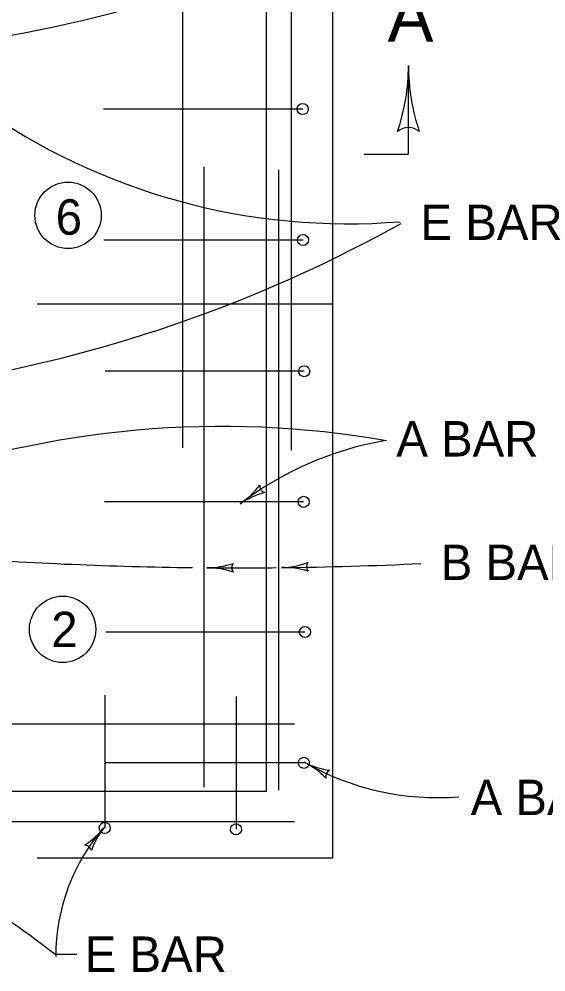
# Model space of a CAD drawing. Extents: x 997.6 to 1036.7, y 998.9 to 1022.6.
# Drawn here: x 1015.16 to 1018.13, y 1012.92 to 1018.3 of the extents above; entities that cross this region are included whole.
import ezdxf

# ---------------------------------------------------------------- set-up
doc = ezdxf.new("R2010")
doc.units = 0
for name, color, linetype in [('Level 1', 7, 'Continuous'), ('Level 2', 7, 'Continuous'), ('Level 5', 7, 'Continuous')]:
    doc.layers.add(name, color=color, linetype=linetype)

msp = doc.modelspace()

# ---------------------------------------------------------------- linework, layer by layer
at = {"layer": 'Level 1'}
for p, q in [((1016.9284, 1019.8141), (1016.9284, 1013.5641)), ((1016.5534, 1019.4391), (1016.5534, 1013.9391)), ((1017.3573, 1017.5371), (1017.3573, 1018.0371)), ((1017.1077, 1017.5371), (1017.3573, 1017.5371)), ((1016.9284, 1016.6891), (1015.2607, 1016.6891)), ((1016.5534, 1013.9391), (1014.8328, 1013.9391)), ((1016.9284, 1013.5641), (1015.2607, 1013.5641))]:
    msp.add_line(p, q, dxfattribs=at)
for centre in [(1015.4346, 1017.1914), (1015.4038, 1014.8546)]:
    msp.add_circle(centre, 0.1875, dxfattribs=at)
for centre, radius, start, end in [((1016.1922, 1018.0371), 1.165, 341.3472, 359.9939), ((1018.5223, 1018.0371), 1.165, 179.9878, 180), ((1018.5223, 1018.0371), 1.165, 180, 198.6688), ((1017.3571, 1017.5941), 0.0932, 48.7746, 130.8913)]:
    msp.add_arc(centre, radius, start, end, dxfattribs=at)
at = {"layer": 'Level 2'}
for p, q in [((1016.0837, 1015.8789), (1016.0837, 1019.3789)), ((1016.6973, 1015.866), (1016.6973, 1019.366)), ((1016.7603, 1017.7908), (1015.6353, 1017.7908)), ((1016.7603, 1017.7908), (1016.7603, 1017.7908)), ((1016.2038, 1013.9649), (1016.2038, 1017.4649)), ((1016.6243, 1013.9478), (1016.6243, 1017.4478)), ((1016.7619, 1017.052), (1015.6369, 1017.052)), ((1016.7619, 1017.052), (1016.7619, 1017.052)), ((1016.7685, 1016.3115), (1015.6435, 1016.3115)), ((1016.7635, 1016.3133), (1016.7635, 1016.3133)), ((1016.7652, 1015.5745), (1015.6402, 1015.5745)), ((1016.7652, 1015.5745), (1016.7652, 1015.5745)), ((1016.7728, 1014.8395), (1015.6478, 1014.8395)), ((1016.7668, 1014.8358), (1016.7668, 1014.8358)), ((1015.642, 1014.4841), (1015.642, 1013.7341)), ((1016.3832, 1014.4763), (1016.3832, 1013.7263)), ((1016.7143, 1014.3198), (1013.2143, 1014.3198)), ((1016.7664, 1014.1013), (1015.6414, 1014.1013)), ((1016.7685, 1014.097), (1016.7685, 1014.097)), ((1016.7143, 1013.7676), (1013.2143, 1013.7676))]:
    msp.add_line(p, q, dxfattribs=at)
for centre in [(1016.7603, 1017.7908), (1016.7619, 1017.052), (1016.7685, 1016.3115), (1016.7652, 1015.5745), (1016.7729, 1014.8395), (1016.7664, 1014.1014), (1015.642, 1013.7341), (1016.3832, 1013.7264)]:
    msp.add_circle(centre, 0.0313, dxfattribs=at)
at = {"layer": 'Level 5'}
msp.add_line((1015.3592, 1013.0213), (1015.4842, 1013.0213), dxfattribs=at)
for centre, radius, start, end in [((1013.9185, 1024.9992), 6.8955, 277.74283, 300.50105), ((1017.0166, 1020.7612), 3.6177, 234.647, 274.6685), ((1013.4691, 1024.0571), 7.9095, 280.76997, 299.10008), ((1016.3013, 1010.5832), 5.4165, 80.0984, 110.0265), ((1017.5558, 1014.0469), 1.9023, 100.2157, 127.159), ((1016.1435, 1015.9508), 0.4687, 304.1689, 322.8377), ((1016.5543, 1015.6631), 0.0375, 172.9435, 255.0602), ((1016.67, 1015.1752), 0.4687, 105.5161, 124.1628), ((1016.1435, 1015.9508), 0.4687, 304.1567, 304.1689), ((1016.3922, 1037.2755), 22.0737, 265.799, 269.33923), ((1016.2173, 1015.6712), 0.4688, 270.0607, 288.7295), ((1016.3961, 1015.2026), 0.0375, 138.8353, 220.952), ((1016.6266, 1015.6717), 0.4687, 271.6627, 290.3315), ((1016.3922, 1037.2755), 22.0737, 270.64363, 272.68626), ((1016.8183, 1015.2083), 0.0375, 140.4373, 222.554), ((1016.2173, 1015.6712), 0.4688, 270.0485, 270.0607), ((1016.3922, 1037.2755), 22.0737, 269.54731, 270.56795), ((1016.2183, 1014.7337), 0.4688, 71.4079, 90.0546), ((1016.6266, 1015.6717), 0.4687, 271.6505, 271.6627), ((1016.6538, 1014.7346), 0.4687, 73.0099, 91.6566), ((1016.9779, 1014.5237), 0.4688, 243.4094, 243.4216), ((1017.5239, 1015.435), 1.5301, 240.4026, 274.4299), ((1016.9779, 1014.5237), 0.4688, 243.4216, 262.0904), ((1016.5584, 1013.6853), 0.4688, 44.7688, 63.4155), ((1016.9276, 1014.0247), 0.0375, 112.1962, 194.3129), ((1012.2146, 1009.0072), 5.0991, 51.9256, 67.5645), ((1016.465, 1013.012), 1.0996, 138.6085, 180.1705), ((1015.2727, 1014.0302), 0.4687, 302.9594, 321.6061), ((1016.0075, 1013.448), 0.4687, 141.6122, 160.281), ((1016.0075, 1013.448), 0.4687, 141.6, 141.6122), ((1015.5294, 1013.5994), 0.0375, 10.3868, 92.5035)]:
    msp.add_arc(centre, radius, start, end, dxfattribs=at)

# ---------------------------------------------------------------- texts
at = {"layer": 'Level 1'}
for s, height, p in [('A', 0.29, (1017.2397, 1018.171)), ('6', 0.2, (1015.3646, 1017.0818)), ('E BAR', 0.2, (1017.4255, 1017.0518)), ('A BAR', 0.2, (1017.2889, 1015.8302)), ('B BAR', 0.2, (1017.5398, 1015.1328)), ('2', 0.2, (1015.3396, 1014.7544)), ('A BAR', 0.2, (1017.7087, 1013.8063)), ('E BAR', 0.2, (1015.5289, 1012.9213))]:
    msp.add_text(s, height=height, dxfattribs=at).set_placement(p)

doc.saveas('drawing.dxf')
